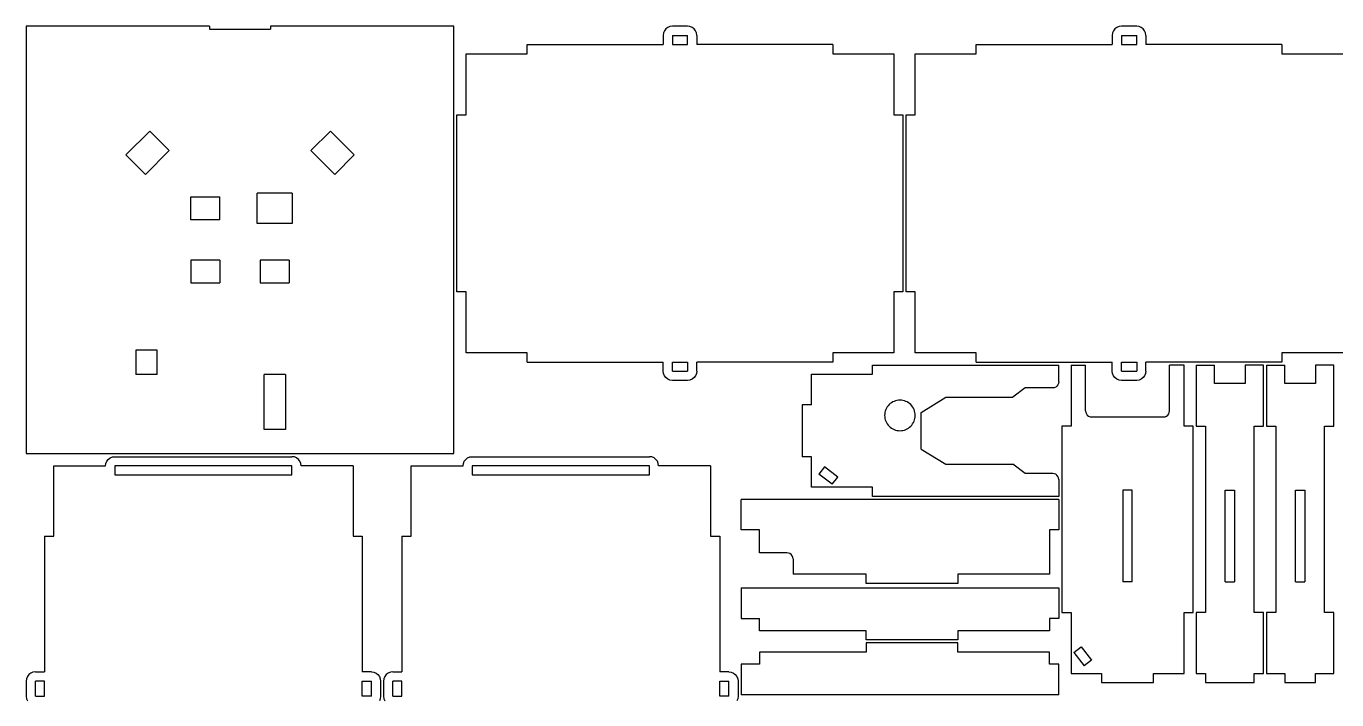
# Model space of a CAD drawing. Header units: metres. Extents: x -70 to 657, y -377 to 70.
# Drawn here: x -70 to 359, y -150.6 to 70 of the extents above; entities that cross this region are included whole.
import ezdxf

# ---------------------------------------------------------------- set-up
doc = ezdxf.new("R2010")
doc.units = ezdxf.units.M

msp = doc.modelspace()

# ---------------------------------------------------------------- linework, layer by layer
for p, q in [((-70, 70), (-70, -70)), ((-10, 70), (-70, 70)), ((-10, 70), (-10, 69)), ((-10, 69), (10, 69)), ((70, 70), (10, 70)), ((10, 70), (10, 69)), ((70, -70), (70, 70)), ((139.38, 69.12), (138.9, 68.5)), ((140, 69.6), (139.38, 69.12)), ((140.72, 69.9), (140, 69.6)), ((141.5, 70), (140.72, 69.9)), ((146.5, 70), (141.5, 70)), ((147.28, 69.9), (146.5, 70)), ((148, 69.6), (147.28, 69.9)), ((148.62, 69.12), (148, 69.6)), ((149.1, 68.5), (148.62, 69.12)), ((286.38, 69.12), (285.9, 68.5)), ((287, 69.6), (286.38, 69.12)), ((287.72, 69.9), (287, 69.6)), ((288.5, 70), (287.72, 69.9)), ((293.5, 70), (288.5, 70)), ((294.28, 69.9), (293.5, 70)), ((295, 69.6), (294.28, 69.9)), ((295.62, 69.12), (295, 69.6)), ((296.1, 68.5), (295.62, 69.12)), ((138.6, 67.78), (138.5, 67)), ((138.5, 67), (138.5, 64)), ((138.9, 68.5), (138.6, 67.78)), ((141.5, 67), (141.5, 64)), ((141.5, 67), (146.5, 67)), ((146.5, 64), (146.5, 67)), ((149.4, 67.78), (149.1, 68.5)), ((149.5, 67), (149.4, 67.78)), ((149.5, 67), (149.5, 64)), ((285.6, 67.78), (285.5, 67)), ((285.5, 67), (285.5, 64)), ((285.9, 68.5), (285.6, 67.78)), ((288.5, 67), (288.5, 64)), ((288.5, 67), (293.5, 67)), ((293.5, 64), (293.5, 67)), ((296.4, 67.78), (296.1, 68.5)), ((296.5, 67), (296.4, 67.78)), ((296.5, 67), (296.5, 64)), ((74, 61), (94, 61)), ((74, 41), (74, 61)), ((94, 61), (94, 64)), ((94, 64), (138.5, 64)), ((141.5, 64), (146.5, 64)), ((194, 64), (149.5, 64)), ((194, 64), (194, 61)), ((194, 61), (214, 61)), ((214, 61), (214, 41)), ((221, 61), (241, 61)), ((221, 41), (221, 61)), ((241, 61), (241, 64)), ((241, 64), (285.5, 64)), ((288.5, 64), (293.5, 64)), ((341, 64), (296.5, 64)), ((341, 64), (341, 61)), ((341, 61), (361, 61)), ((71, 41), (74, 41)), ((71, -17), (71, 41)), ((214, 41), (217, 41)), ((217, 41), (217, -17)), ((218, 41), (221, 41)), ((218, -17), (218, 41)), ((-29.57, 35.6), (-37.35, 27.82)), ((-23.21, 29.24), (-29.57, 35.6)), ((23.21, 29.24), (29.57, 35.6)), ((29.57, 35.6), (37.35, 27.82)), ((-30.99, 21.46), (-37.35, 27.82)), ((-30.99, 21.46), (-23.21, 29.24)), ((30.99, 21.46), (23.21, 29.24)), ((30.99, 21.46), (37.35, 27.82)), ((-16.1, 6.6), (-16.1, 14.1)), ((-16.1, 14.1), (-6.6, 14.1)), ((-6.6, 6.6), (-6.6, 14.1)), ((17.1, 15.35), (5.6, 15.35)), ((5.6, 5.35), (5.6, 15.35)), ((17.1, 15.35), (17.1, 5.35)), ((-6.6, 6.6), (-16.1, 6.6)), ((17.1, 5.35), (5.6, 5.35)), ((-6.6, -6.6), (-16.1, -6.6)), ((-16.1, -6.6), (-16.1, -14.1)), ((-6.6, -6.6), (-6.6, -14.1)), ((16.1, -6.6), (6.6, -6.6)), ((6.6, -6.6), (6.6, -14.1)), ((16.1, -6.6), (16.1, -14.1)), ((-16.1, -14.1), (-6.6, -14.1)), ((6.6, -14.1), (16.1, -14.1)), ((74, -17), (71, -17)), ((74, -37), (74, -17)), ((214, -17), (214, -37)), ((217, -17), (214, -17)), ((221, -17), (218, -17)), ((221, -37), (221, -17)), ((-27.15, -36.1), (-34.15, -36.1)), ((-34.15, -36.1), (-34.15, -44.1)), ((-27.15, -44.1), (-27.15, -36.1)), ((94, -37), (74, -37)), ((94, -40), (94, -37)), ((194, -37), (194, -40)), ((214, -37), (194, -37)), ((241, -37), (221, -37)), ((241, -40), (241, -37)), ((341, -37), (341, -40)), ((361, -37), (341, -37)), ((94, -40), (138.5, -40)), ((138.5, -43), (138.5, -40)), ((141.5, -43), (141.5, -40)), ((141.5, -40), (146.5, -40)), ((146.5, -40), (146.5, -43)), ((149.5, -43), (149.5, -40)), ((194, -40), (149.5, -40)), ((207, -44), (207, -41)), ((207, -41), (268, -41)), ((241, -40), (285.5, -40)), ((268, -46.5), (268, -41)), ((272, -41), (272, -61)), ((272, -41), (276.75, -41)), ((276.75, -56), (276.75, -41)), ((285.5, -43), (285.5, -40)), ((288.5, -43), (288.5, -40)), ((288.5, -40), (293.5, -40)), ((293.5, -40), (293.5, -43)), ((296.5, -43), (296.5, -40)), ((341, -40), (296.5, -40)), ((309, -41), (304.25, -41)), ((304.25, -56), (304.25, -41)), ((309, -61), (309, -41)), ((313, -41), (313, -61)), ((313, -41), (319, -41)), ((319, -47), (319, -41)), ((335, -41), (329, -41)), ((329, -41), (329, -47)), ((335, -61), (335, -41)), ((336, -41), (336, -61)), ((336, -41), (342, -41)), ((342, -47), (342, -41)), ((358, -41), (352, -41)), ((352, -41), (352, -47)), ((358, -61), (358, -41)), ((-27.15, -44.1), (-34.15, -44.1)), ((14.85, -44.1), (7.85, -44.1)), ((7.85, -62.1), (7.85, -44.1)), ((14.85, -44.1), (14.85, -62.1)), ((138.6, -43.78), (138.5, -43)), ((138.9, -44.5), (138.6, -43.78)), ((139.38, -45.12), (138.9, -44.5)), ((140, -45.6), (139.38, -45.12)), ((140.72, -45.9), (140, -45.6)), ((141.5, -46), (140.72, -45.9)), ((141.5, -43), (146.5, -43)), ((146.5, -46), (141.5, -46)), ((147.28, -45.9), (146.5, -46)), ((148, -45.6), (147.28, -45.9)), ((148.62, -45.12), (148, -45.6)), ((149.1, -44.5), (148.62, -45.12)), ((149.4, -43.78), (149.1, -44.5)), ((149.5, -43), (149.4, -43.78)), ((187, -54), (187, -44)), ((187, -44), (207, -44)), ((267.93, -47.02), (267.73, -47.5)), ((268, -46.5), (267.93, -47.02)), ((285.6, -43.78), (285.5, -43)), ((285.9, -44.5), (285.6, -43.78)), ((286.38, -45.12), (285.9, -44.5)), ((287, -45.6), (286.38, -45.12)), ((287.72, -45.9), (287, -45.6)), ((288.5, -46), (287.72, -45.9)), ((288.5, -43), (293.5, -43)), ((293.5, -46), (288.5, -46)), ((294.28, -45.9), (293.5, -46)), ((295, -45.6), (294.28, -45.9)), ((295.62, -45.12), (295, -45.6)), ((296.1, -44.5), (295.62, -45.12)), ((296.4, -43.78), (296.1, -44.5)), ((296.5, -43), (296.4, -43.78)), ((329, -47), (319, -47)), ((352, -47), (342, -47)), ((257, -48.5), (253, -51.5)), ((266, -48.5), (257, -48.5)), ((266.52, -48.43), (266, -48.5)), ((267, -48.23), (266.52, -48.43)), ((267.41, -47.91), (267, -48.23)), ((267.73, -47.5), (267.41, -47.91)), ((187, -54), (184, -54)), ((184, -54), (184, -71)), ((211.38, -55.59), (211.22, -56.05)), ((211.59, -55.14), (211.38, -55.59)), ((211.84, -54.72), (211.59, -55.14)), ((212.13, -54.33), (211.84, -54.72)), ((212.46, -53.96), (212.13, -54.33)), ((212.83, -53.63), (212.46, -53.96)), ((213.22, -53.34), (212.83, -53.63)), ((213.64, -53.09), (213.22, -53.34)), ((214.09, -52.88), (213.64, -53.09)), ((214.55, -52.72), (214.09, -52.88)), ((215.02, -52.6), (214.55, -52.72)), ((215.51, -52.52), (215.02, -52.6)), ((216, -52.5), (215.51, -52.52)), ((216.49, -52.52), (216, -52.5)), ((216.98, -52.6), (216.49, -52.52)), ((217.45, -52.72), (216.98, -52.6)), ((217.91, -52.88), (217.45, -52.72)), ((218.36, -53.09), (217.91, -52.88)), ((218.78, -53.34), (218.36, -53.09)), ((219.17, -53.63), (218.78, -53.34)), ((219.54, -53.96), (219.17, -53.63)), ((219.87, -54.33), (219.54, -53.96)), ((220.16, -54.72), (219.87, -54.33)), ((220.41, -55.14), (220.16, -54.72)), ((220.62, -55.59), (220.41, -55.14)), ((220.78, -56.05), (220.62, -55.59)), ((223, -56.5), (231, -51.5)), ((231, -51.5), (253, -51.5)), ((211.02, -57.01), (211, -57.5)), ((211, -57.5), (211.02, -57.99)), ((211.1, -56.52), (211.02, -57.01)), ((211.02, -57.99), (211.1, -58.48)), ((211.22, -56.05), (211.1, -56.52)), ((211.1, -58.48), (211.22, -58.95)), ((211.22, -58.95), (211.38, -59.41)), ((211.38, -59.41), (211.59, -59.86)), ((211.59, -59.86), (211.84, -60.28)), ((220.16, -60.28), (220.41, -59.86)), ((220.41, -59.86), (220.62, -59.41)), ((220.62, -59.41), (220.78, -58.95)), ((220.9, -56.52), (220.78, -56.05)), ((220.78, -58.95), (220.9, -58.48)), ((220.98, -57.01), (220.9, -56.52)), ((220.9, -58.48), (220.98, -57.99)), ((221, -57.5), (220.98, -57.01)), ((220.98, -57.99), (221, -57.5)), ((223, -68.5), (223, -56.5)), ((276.75, -56), (276.82, -56.52)), ((276.82, -56.52), (277.02, -57)), ((277.02, -57), (277.34, -57.41)), ((277.34, -57.41), (277.75, -57.73)), ((277.75, -57.73), (278.23, -57.93)), ((278.23, -57.93), (278.75, -58)), ((278.75, -58), (302.25, -58)), ((302.25, -58), (302.77, -57.93)), ((302.77, -57.93), (303.25, -57.73)), ((303.25, -57.73), (303.66, -57.41)), ((303.66, -57.41), (303.98, -57)), ((303.98, -57), (304.18, -56.52)), ((304.18, -56.52), (304.25, -56)), ((14.85, -62.1), (7.85, -62.1)), ((211.84, -60.28), (212.13, -60.67)), ((212.13, -60.67), (212.46, -61.04)), ((212.46, -61.04), (212.83, -61.37)), ((212.83, -61.37), (213.22, -61.66)), ((213.22, -61.66), (213.64, -61.91)), ((213.64, -61.91), (214.09, -62.12)), ((214.09, -62.12), (214.55, -62.28)), ((214.55, -62.28), (215.02, -62.4)), ((215.02, -62.4), (215.51, -62.48)), ((215.51, -62.48), (216, -62.5)), ((216, -62.5), (216.49, -62.48)), ((216.49, -62.48), (216.98, -62.4)), ((216.98, -62.4), (217.45, -62.28)), ((217.45, -62.28), (217.91, -62.12)), ((217.91, -62.12), (218.36, -61.91)), ((218.36, -61.91), (218.78, -61.66)), ((218.78, -61.66), (219.17, -61.37)), ((219.17, -61.37), (219.54, -61.04)), ((219.54, -61.04), (219.87, -60.67)), ((219.87, -60.67), (220.16, -60.28)), ((269, -61), (269, -122)), ((272, -61), (269, -61)), ((312, -61), (309, -61)), ((312, -122), (312, -61)), ((313, -61), (316, -61)), ((316, -61), (316, -122)), ((332, -122), (332, -61)), ((332, -61), (335, -61)), ((336, -61), (339, -61)), ((339, -61), (339, -122)), ((355, -122), (355, -61)), ((355, -61), (358, -61)), ((223, -68.5), (231, -73.5)), ((-70, -70), (70, -70)), ((-43.9, -73.22), (-43.6, -72.5)), ((-43.6, -72.5), (-43.12, -71.88)), ((-43.12, -71.88), (-42.5, -71.4)), ((-42.5, -71.4), (-41.78, -71.1)), ((-41.78, -71.1), (-41, -71)), ((-41, -71), (17, -71)), ((17.78, -71.1), (17, -71)), ((18.5, -71.4), (17.78, -71.1)), ((19.12, -71.88), (18.5, -71.4)), ((19.6, -72.5), (19.12, -71.88)), ((19.9, -73.22), (19.6, -72.5)), ((73.1, -73.22), (73.4, -72.5)), ((73.4, -72.5), (73.88, -71.88)), ((73.88, -71.88), (74.5, -71.4)), ((74.5, -71.4), (75.22, -71.1)), ((75.22, -71.1), (76, -71)), ((76, -71), (134, -71)), ((134.78, -71.1), (134, -71)), ((135.5, -71.4), (134.78, -71.1)), ((136.12, -71.88), (135.5, -71.4)), ((136.6, -72.5), (136.12, -71.88)), ((136.9, -73.22), (136.6, -72.5)), ((187, -71), (184, -71)), ((187, -81), (187, -71)), ((-61, -74), (-44, -74)), ((-61, -97), (-61, -74)), ((-44, -74), (-43.9, -73.22)), ((-41, -74), (-41, -77)), ((17, -74), (-41, -74)), ((-41, -77), (17, -77)), ((17, -77), (17, -74)), ((20, -74), (19.9, -73.22)), ((37, -74), (20, -74)), ((37, -74), (37, -97)), ((56, -74), (73, -74)), ((56, -97), (56, -74)), ((73, -74), (73.1, -73.22)), ((76, -74), (76, -77)), ((134, -74), (76, -74)), ((76, -77), (134, -77)), ((134, -77), (134, -74)), ((137, -74), (136.9, -73.22)), ((154, -74), (137, -74)), ((154, -74), (154, -97)), ((191.33, -74.33), (189.5, -76.71)), ((193.84, -80.04), (189.5, -76.71)), ((195.67, -77.67), (191.33, -74.33)), ((231, -73.5), (253, -73.5)), ((257, -76.5), (253, -73.5)), ((266, -76.5), (257, -76.5)), ((266.52, -76.57), (266, -76.5)), ((267, -76.77), (266.52, -76.57)), ((267.41, -77.09), (267, -76.77)), ((267.73, -77.5), (267.41, -77.09)), ((207, -81), (187, -81)), ((193.84, -80.04), (195.67, -77.67)), ((207, -84), (207, -81)), ((267.93, -77.98), (267.73, -77.5)), ((268, -78.5), (267.93, -77.98)), ((268, -78.5), (268, -84)), ((268, -85), (164, -85)), ((164, -95), (164, -85)), ((268, -84), (207, -84)), ((268, -85), (268, -95)), ((292, -82), (289, -82)), ((289, -82), (289, -112)), ((292, -112), (292, -82)), ((322.5, -112), (322.5, -82)), ((322.5, -82), (325.5, -82)), ((325.5, -82), (325.5, -112)), ((345.5, -112), (345.5, -82)), ((345.5, -82), (348.5, -82)), ((348.5, -82), (348.5, -112)), ((-64, -97), (-64, -141.5)), ((-64, -97), (-61, -97)), ((37, -97), (40, -97)), ((40, -97), (40, -141.5)), ((53, -97), (53, -141.5)), ((53, -97), (56, -97)), ((154, -97), (157, -97)), ((157, -97), (157, -141.5)), ((170, -95), (164, -95)), ((170, -102.5), (170, -95)), ((268, -95), (265, -95)), ((265, -95), (265, -109.5)), ((179, -102.5), (170, -102.5)), ((179.52, -102.57), (179, -102.5)), ((180, -102.77), (179.52, -102.57)), ((180.41, -103.09), (180, -102.77)), ((180.73, -103.5), (180.41, -103.09)), ((180.93, -103.98), (180.73, -103.5)), ((181, -104.5), (180.93, -103.98)), ((181, -104.5), (181, -109.5)), ((205, -109.5), (181, -109.5)), ((205, -112.5), (205, -109.5)), ((265, -109.5), (235, -109.5)), ((235, -109.5), (235, -112.5)), ((164, -114), (268, -114)), ((164, -114), (164, -124)), ((235, -112.5), (205, -112.5)), ((268, -114), (268, -124)), ((292, -112), (289, -112)), ((322.5, -112), (325.5, -112)), ((345.5, -112), (348.5, -112)), ((164, -124), (170, -124)), ((170, -128), (170, -124)), ((268, -124), (265, -124)), ((265, -124), (265, -128)), ((269, -122), (272, -122)), ((272, -122), (272, -142)), ((309, -142), (309, -122)), ((309, -122), (312, -122)), ((313, -122), (313, -142)), ((316, -122), (313, -122)), ((335, -122), (332, -122)), ((335, -142), (335, -122)), ((336, -122), (336, -142)), ((339, -122), (336, -122)), ((358, -122), (355, -122)), ((358, -142), (358, -122)), ((205, -128), (170, -128)), ((205, -131), (205, -128)), ((265, -128), (235, -128)), ((235, -128), (235, -131)), ((235, -131), (205, -131)), ((235, -132), (205, -132)), ((205, -132), (205, -135)), ((235, -135), (235, -132)), ((205, -135), (170, -135)), ((170, -135), (170, -139)), ((265, -135), (235, -135)), ((265, -139), (265, -135)), ((272.96, -135.16), (275.33, -133.33)), ((272.96, -135.16), (276.29, -139.5)), ((275.33, -133.33), (278.67, -137.67)), ((-67, -141.5), (-67.78, -141.6)), ((-67, -141.5), (-64, -141.5)), ((43, -141.5), (40, -141.5)), ((43, -141.5), (43.78, -141.6)), ((50, -141.5), (49.22, -141.6)), ((50, -141.5), (53, -141.5)), ((160, -141.5), (157, -141.5)), ((160, -141.5), (160.78, -141.6)), ((170, -139), (164, -139)), ((164, -139), (164, -149)), ((268, -139), (265, -139)), ((268, -149), (268, -139)), ((278.67, -137.67), (276.29, -139.5)), ((-69.9, -143.72), (-70, -144.5)), ((-70, -144.5), (-70, -149.5)), ((-69.6, -143), (-69.9, -143.72)), ((-69.12, -142.38), (-69.6, -143)), ((-68.5, -141.9), (-69.12, -142.38)), ((-67.78, -141.6), (-68.5, -141.9)), ((-67, -149.5), (-67, -144.5)), ((-64, -144.5), (-67, -144.5)), ((-64, -149.5), (-64, -144.5)), ((40, -144.5), (43, -144.5)), ((40, -149.5), (40, -144.5)), ((43, -149.5), (43, -144.5)), ((43.78, -141.6), (44.5, -141.9)), ((44.5, -141.9), (45.12, -142.38)), ((45.12, -142.38), (45.6, -143)), ((45.6, -143), (45.9, -143.72)), ((45.9, -143.72), (46, -144.5)), ((46, -144.5), (46, -149.5)), ((47.1, -143.72), (47, -144.5)), ((47, -144.5), (47, -149.5)), ((47.4, -143), (47.1, -143.72)), ((47.88, -142.38), (47.4, -143)), ((48.5, -141.9), (47.88, -142.38)), ((49.22, -141.6), (48.5, -141.9)), ((50, -149.5), (50, -144.5)), ((53, -144.5), (50, -144.5)), ((53, -149.5), (53, -144.5)), ((157, -144.5), (160, -144.5)), ((157, -149.5), (157, -144.5)), ((160, -149.5), (160, -144.5)), ((160.78, -141.6), (161.5, -141.9)), ((161.5, -141.9), (162.12, -142.38)), ((162.12, -142.38), (162.6, -143)), ((162.6, -143), (162.9, -143.72)), ((162.9, -143.72), (163, -144.5)), ((163, -144.5), (163, -149.5)), ((272, -142), (282, -142)), ((282, -142), (282, -145)), ((282, -145), (299, -145)), ((299, -145), (299, -142)), ((299, -142), (309, -142)), ((313, -142), (316, -142)), ((316, -142), (316, -145)), ((316, -145), (332, -145)), ((332, -145), (332, -142)), ((332, -142), (335, -142)), ((336, -142), (342, -142)), ((342, -142), (342, -145)), ((342, -145), (352, -145)), ((352, -145), (352, -142)), ((352, -142), (358, -142)), ((-70, -149.5), (-69.9, -150.28)), ((-67, -149.5), (-64, -149.5)), ((43, -149.5), (40, -149.5)), ((46, -149.5), (45.9, -150.28)), ((47, -149.5), (47.1, -150.28)), ((50, -149.5), (53, -149.5)), ((160, -149.5), (157, -149.5)), ((163, -149.5), (162.9, -150.28)), ((268, -149), (164, -149)), ((-69.9, -150.28), (-69.6, -151)), ((45.9, -150.28), (45.6, -151)), ((47.1, -150.28), (47.4, -151)), ((162.9, -150.28), (162.6, -151))]:
    msp.add_line(p, q)

doc.saveas('drawing.dxf')
